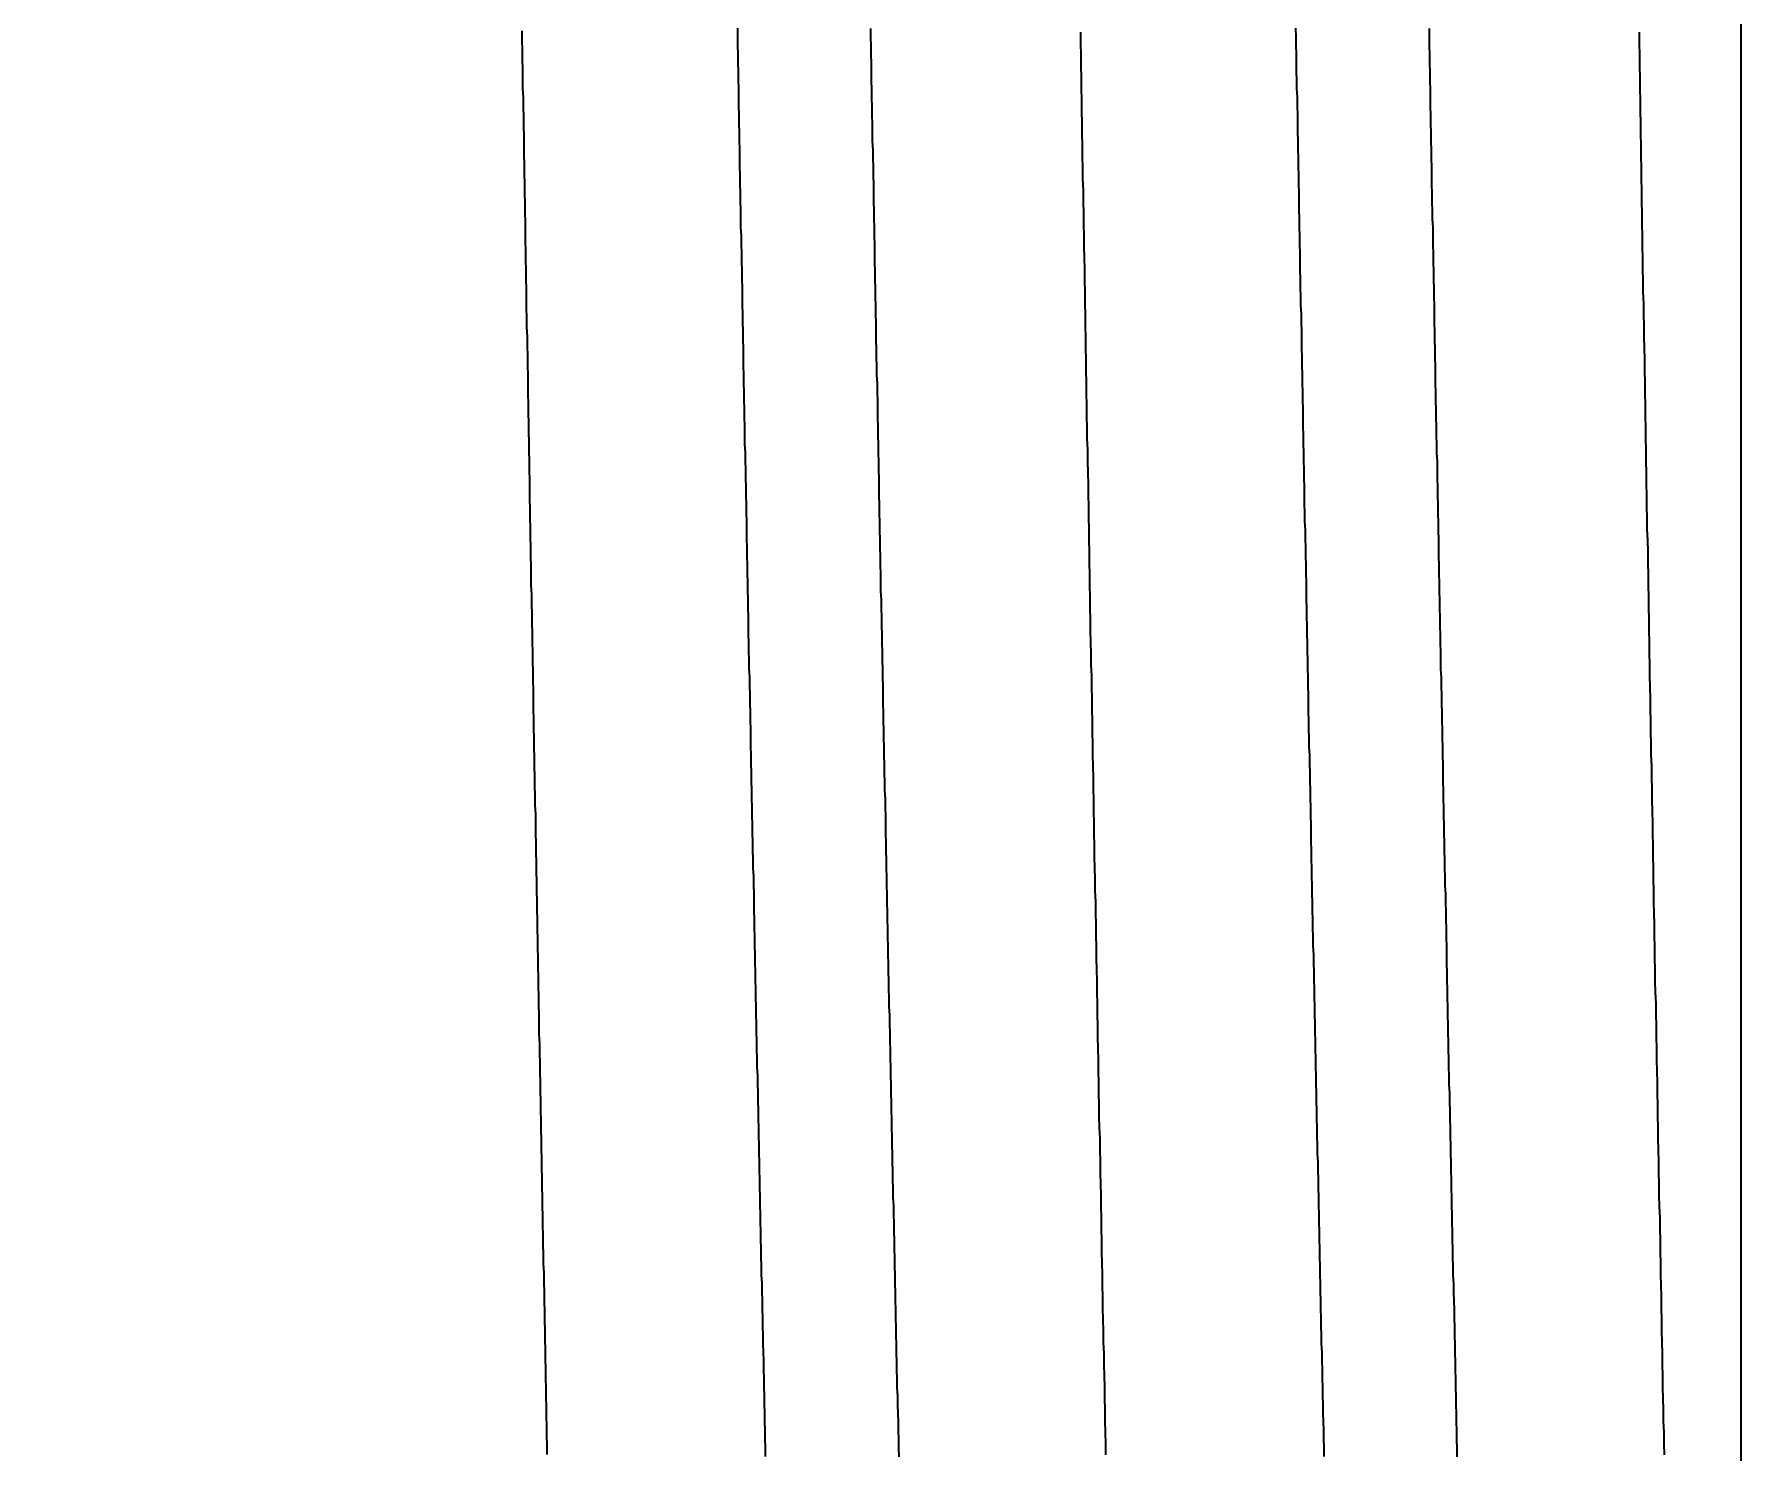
# Model space of a CAD drawing. Header units: millimetres. Extents: x 0 to 3800, y -67 to 2530.
# Drawn here: x 2281.82 to 2286.525, y 1552.287 to 1556.193 of the extents above; entities that cross this region are included whole.
import ezdxf

# ---------------------------------------------------------------- set-up
doc = ezdxf.new("R2010")
doc.units = ezdxf.units.MM
doc.layers.add('내부선 및 부속', color=4, linetype='Continuous')
doc.layers.add('치수선', color=7, linetype='Continuous')
doc.styles.add('____', font='')
doc.styles.get('____').set_extended_font_data('굴림')
doc.dimstyles.new('MSADIM', dxfattribs={"dimtxt": 33, "dimasz": 17, "dimexe": 10, "dimexo": 7.5, "dimgap": 10, "dimtad": 0, "dimtih": 1, "dimtoh": 1, "dimdec": 0, "dimzin": 1, "dimdsep": 46, "dimtxsty": '____', "dimcen": 11.25, "dimadec": 0, "dimazin": 0, "dimtfac": 1, "dimtdec": 0, "dimtix": 1, "dimtmove": 0, "dimatfit": 3, "dimfxl": 1, "dimtolj": 1, "dimtzin": 1, "dimarcsym": 0})

# ---------------------------------------------------------------- blocks, each defined once
blk = doc.blocks.new('*D52')
at = {"layer": '치수선', "color": 0, "linetype": 'Continuous', "lineweight": -2, "transparency": 16777216}
for p, q in [((2932.4547, 1675.4392), (2932.4547, 1337.9392)), ((2232.4547, 1355.3142), (2232.4547, 1337.9392)), ((2249.4547, 1347.9392), (2545.3242, 1347.9392)), ((2915.4547, 1347.9392), (2619.5852, 1347.9392))]:
    blk.add_line(p, q, dxfattribs=at)
at = {"layer": '치수선', "color": 0, "linetype": 'Continuous', "transparency": 16777216}
for points in [[(2249.4547, 1350.7725), (2249.4547, 1345.1059), (2232.4547, 1347.9392)], [(2915.4547, 1350.7725), (2915.4547, 1345.1059), (2932.4547, 1347.9392)]]:
    blk.add_solid(points, dxfattribs=at)
at = {"layer": '치수선', "color": 0, "linetype": 'Continuous', "transparency": 16777216, "insert": (2582.4547, 1347.9392), "char_height": 25, "attachment_point": 5, "style": '____'}
blk.add_mtext('\\A1;700', dxfattribs=at)

msp = doc.modelspace()

# ---------------------------------------------------------------- linework, layer by layer
at = {"layer": '내부선 및 부속', "linetype": 'Continuous'}
msp.add_line((2286.5254, 1581.2835), (2286.5254, 1544.595), dxfattribs=at)
at = {"layer": '내부선 및 부속', "linetype": 'Continuous', "flags": 128}
for points in [[(2283.1646, 1556.2022), (2283.1646, 1556.1762), (2283.1656, 1556.1502), (2283.1656, 1556.1232), (2283.1666, 1556.0972), (2283.1666, 1556.0712), (2283.1666, 1556.0442), (2283.1676, 1556.0182), (2283.1676, 1555.9922), (2283.1686, 1555.9652), (2283.1686, 1555.9392), (2283.1696, 1555.9132), (2283.1696, 1555.8862), (2283.1696, 1555.8602), (2283.1706, 1555.8342), (2283.1706, 1555.8072), (2283.1716, 1555.7812), (2283.1716, 1555.7542), (2283.1726, 1555.7282), (2283.1726, 1555.7022), (2283.1736, 1555.6752), (2283.1736, 1555.6492), (2283.1736, 1555.6492), (2283.1736, 1555.6232), (2283.1746, 1555.5962), (2283.1746, 1555.5702), (2283.1756, 1555.5442), (2283.1756, 1555.5172), (2283.1766, 1555.4912), (2283.1766, 1555.4652), (2283.1766, 1555.4382), (2283.1776, 1555.4122), (2283.1776, 1555.3862), (2283.1786, 1555.3592), (2283.1786, 1555.3332), (2283.1796, 1555.3072), (2283.1796, 1555.2802), (2283.1806, 1555.2542), (2283.1806, 1555.2282), (2283.1806, 1555.2012), (2283.1816, 1555.1752), (2283.1816, 1555.1482), (2283.1826, 1555.1222), (2283.1826, 1555.0962), (2283.1836, 1555.0692), (2283.1836, 1555.0432), (2283.1846, 1555.0172), (2283.1846, 1554.9902), (2283.1856, 1554.9642), (2283.1856, 1554.9382), (2283.1856, 1554.9112), (2283.1866, 1554.8852), (2283.1866, 1554.8592), (2283.1876, 1554.8322), (2283.1876, 1554.8062), (2283.1886, 1554.7802), (2283.1886, 1554.7532), (2283.1896, 1554.7272), (2283.1896, 1554.7012), (2283.1896, 1554.6742), (2283.1906, 1554.6482), (2283.1906, 1554.6222), (2283.1916, 1554.5952), (2283.1916, 1554.5692), (2283.1926, 1554.5422), (2283.1926, 1554.5162), (2283.1936, 1554.4902), (2283.1936, 1554.4632), (2283.1946, 1554.4372), (2283.1946, 1554.4112), (2283.1956, 1554.3842), (2283.1956, 1554.3582), (2283.1956, 1554.3322), (2283.1966, 1554.3052), (2283.1966, 1554.2792), (2283.1976, 1554.2532), (2283.1976, 1554.2262), (2283.1986, 1554.2002), (2283.1986, 1554.1742), (2283.1996, 1554.1472), (2283.1996, 1554.1212), (2283.2006, 1554.0952), (2283.2006, 1554.0682), (2283.2016, 1554.0422), (2283.2016, 1554.0162), (2283.2016, 1553.9892), (2283.2026, 1553.9632), (2283.2026, 1553.9372), (2283.2036, 1553.9102), (2283.2036, 1553.8842), (2283.2046, 1553.8572), (2283.2046, 1553.8312), (2283.2056, 1553.8052), (2283.2056, 1553.7782), (2283.2066, 1553.7522), (2283.2066, 1553.7262), (2283.2076, 1553.6992), (2283.2076, 1553.6732), (2283.2086, 1553.6472), (2283.2086, 1553.6202), (2283.2096, 1553.5942), (2283.2096, 1553.5682), (2283.2106, 1553.5412), (2283.2106, 1553.5152), (2283.2116, 1553.4892), (2283.2116, 1553.4622), (2283.2116, 1553.4362), (2283.2126, 1553.4102), (2283.2126, 1553.3832), (2283.2136, 1553.3572), (2283.2136, 1553.3312), (2283.2146, 1553.3042), (2283.2146, 1553.2782), (2283.2156, 1553.2522), (2283.2156, 1553.2252), (2283.2166, 1553.1992), (2283.2166, 1553.1722), (2283.2176, 1553.1462), (2283.2176, 1553.1202), (2283.2186, 1553.0932), (2283.2186, 1553.0672), (2283.2196, 1553.0412), (2283.2196, 1553.0142), (2283.2196, 1553.0142), (2283.2206, 1552.9882), (2283.2206, 1552.9622), (2283.2216, 1552.9352), (2283.2216, 1552.9092), (2283.2226, 1552.8832), (2283.2226, 1552.8562), (2283.2236, 1552.8302), (2283.2236, 1552.8042), (2283.2246, 1552.7772), (2283.2246, 1552.7512), (2283.2256, 1552.7252), (2283.2256, 1552.6982), (2283.2266, 1552.6722), (2283.2266, 1552.6462), (2283.2276, 1552.6192), (2283.2276, 1552.5932), (2283.2286, 1552.5672), (2283.2286, 1552.5402), (2283.2296, 1552.5142), (2283.2296, 1552.4872), (2283.2306, 1552.4612), (2283.2306, 1552.4352), (2283.2316, 1552.4082), (2283.2316, 1552.3822), (2283.2326, 1552.3562), (2283.2326, 1552.3292), (2283.2336, 1552.3032), (2283.2336, 1552.2772)], [(2283.8366, 1552.2722), (2283.8366, 1552.2962), (2283.8356, 1552.3202), (2283.8356, 1552.3442), (2283.8346, 1552.3682), (2283.8346, 1552.3922), (2283.8336, 1552.4162), (2283.8336, 1552.4392), (2283.8336, 1552.4392), (2283.8326, 1552.4632), (2283.8326, 1552.4872), (2283.8316, 1552.5112), (2283.8316, 1552.5352), (2283.8306, 1552.5592), (2283.8296, 1552.5832), (2283.8296, 1552.6062), (2283.8286, 1552.6302), (2283.8286, 1552.6542), (2283.8276, 1552.6782), (2283.8276, 1552.7022), (2283.8266, 1552.7262), (2283.8266, 1552.7502), (2283.8256, 1552.7732), (2283.8256, 1552.7972), (2283.8246, 1552.8212), (2283.8246, 1552.8452), (2283.8236, 1552.8692), (2283.8236, 1552.8932), (2283.8226, 1552.9172), (2283.8226, 1552.9402), (2283.8216, 1552.9642), (2283.8216, 1552.9882), (2283.8206, 1553.0122), (2283.8206, 1553.0362), (2283.8196, 1553.0602), (2283.8196, 1553.0842), (2283.8186, 1553.1082), (2283.8186, 1553.1312), (2283.8176, 1553.1552), (2283.8176, 1553.1792), (2283.8166, 1553.2032), (2283.8166, 1553.2272), (2283.8156, 1553.2512), (2283.8156, 1553.2752), (2283.8146, 1553.2982), (2283.8146, 1553.3222), (2283.8136, 1553.3462), (2283.8136, 1553.3702), (2283.8126, 1553.3942), (2283.8126, 1553.4182), (2283.8116, 1553.4422), (2283.8116, 1553.4652), (2283.8106, 1553.4892), (2283.8106, 1553.5132), (2283.8096, 1553.5372), (2283.8096, 1553.5612), (2283.8086, 1553.5852), (2283.8086, 1553.6092), (2283.8076, 1553.6332), (2283.8076, 1553.6562), (2283.8066, 1553.6802), (2283.8066, 1553.7042), (2283.8056, 1553.7282), (2283.8056, 1553.7522), (2283.8046, 1553.7762), (2283.8046, 1553.8002), (2283.8046, 1553.8232), (2283.8036, 1553.8472), (2283.8036, 1553.8712), (2283.8026, 1553.8952), (2283.8026, 1553.9192), (2283.8016, 1553.9432), (2283.8016, 1553.9672), (2283.8006, 1553.9902), (2283.8006, 1554.0142), (2283.7996, 1554.0382), (2283.7996, 1554.0622), (2283.7986, 1554.0862), (2283.7986, 1554.1102), (2283.7976, 1554.1342), (2283.7976, 1554.1572), (2283.7966, 1554.1812), (2283.7966, 1554.2052), (2283.7956, 1554.2292), (2283.7956, 1554.2532), (2283.7956, 1554.2772), (2283.7946, 1554.3012), (2283.7946, 1554.3252), (2283.7936, 1554.3482), (2283.7936, 1554.3722), (2283.7926, 1554.3962), (2283.7926, 1554.4202), (2283.7916, 1554.4442), (2283.7916, 1554.4682), (2283.7906, 1554.4922), (2283.7906, 1554.5152), (2283.7896, 1554.5392), (2283.7896, 1554.5632), (2283.7896, 1554.5872), (2283.7886, 1554.6112), (2283.7886, 1554.6352), (2283.7876, 1554.6592), (2283.7876, 1554.6822), (2283.7866, 1554.7062), (2283.7866, 1554.7302), (2283.7856, 1554.7542), (2283.7856, 1554.7782), (2283.7846, 1554.8022), (2283.7846, 1554.8262), (2283.7846, 1554.8262), (2283.7846, 1554.8502), (2283.7836, 1554.8732), (2283.7836, 1554.8972), (2283.7826, 1554.9212), (2283.7826, 1554.9452), (2283.7816, 1554.9692), (2283.7816, 1554.9932), (2283.7806, 1555.0172), (2283.7806, 1555.0402), (2283.7796, 1555.0642), (2283.7796, 1555.0882), (2283.7796, 1555.1122), (2283.7786, 1555.1362), (2283.7786, 1555.1602), (2283.7776, 1555.1842), (2283.7776, 1555.2072), (2283.7766, 1555.2312), (2283.7766, 1555.2552), (2283.7756, 1555.2792), (2283.7756, 1555.3032), (2283.7756, 1555.3272), (2283.7746, 1555.3512), (2283.7746, 1555.3752), (2283.7736, 1555.3982), (2283.7736, 1555.4222), (2283.7726, 1555.4462), (2283.7726, 1555.4702), (2283.7726, 1555.4942), (2283.7716, 1555.5182), (2283.7716, 1555.5422), (2283.7706, 1555.5652), (2283.7706, 1555.5892), (2283.7696, 1555.6132), (2283.7696, 1555.6372), (2283.7686, 1555.6612), (2283.7686, 1555.6852), (2283.7686, 1555.7092), (2283.7676, 1555.7332), (2283.7676, 1555.7562), (2283.7666, 1555.7802), (2283.7666, 1555.8042), (2283.7656, 1555.8282), (2283.7656, 1555.8522), (2283.7656, 1555.8762), (2283.7646, 1555.9002), (2283.7646, 1555.9232), (2283.7636, 1555.9472), (2283.7636, 1555.9712), (2283.7626, 1555.9952), (2283.7626, 1556.0192), (2283.7626, 1556.0432), (2283.7616, 1556.0672), (2283.7616, 1556.0902), (2283.7606, 1556.1142), (2283.7606, 1556.1382), (2283.7596, 1556.1622), (2283.7596, 1556.1862), (2283.7596, 1556.2102)], [(2284.2046, 1552.2712), (2284.2036, 1552.2952), (2284.2036, 1552.3192), (2284.2026, 1552.3432), (2284.2026, 1552.3672), (2284.2016, 1552.3902), (2284.2006, 1552.4142), (2284.2006, 1552.4382), (2284.1996, 1552.4622), (2284.1996, 1552.4622), (2284.1996, 1552.4862), (2284.1986, 1552.5102), (2284.1986, 1552.5342), (2284.1976, 1552.5572), (2284.1976, 1552.5812), (2284.1966, 1552.6052), (2284.1966, 1552.6292), (2284.1956, 1552.6532), (2284.1956, 1552.6772), (2284.1946, 1552.7012), (2284.1946, 1552.7242), (2284.1936, 1552.7482), (2284.1936, 1552.7722), (2284.1926, 1552.7962), (2284.1926, 1552.8202), (2284.1916, 1552.8442), (2284.1916, 1552.8682), (2284.1906, 1552.8922), (2284.1906, 1552.9152), (2284.1896, 1552.9392), (2284.1896, 1552.9632), (2284.1886, 1552.9872), (2284.1886, 1553.0112), (2284.1876, 1553.0352), (2284.1876, 1553.0592), (2284.1866, 1553.0822), (2284.1866, 1553.1062), (2284.1856, 1553.1302), (2284.1856, 1553.1542), (2284.1846, 1553.1782), (2284.1846, 1553.2022), (2284.1836, 1553.2262), (2284.1836, 1553.2492), (2284.1826, 1553.2732), (2284.1826, 1553.2972), (2284.1816, 1553.3212), (2284.1816, 1553.3452), (2284.1806, 1553.3692), (2284.1806, 1553.3932), (2284.1796, 1553.4172), (2284.1796, 1553.4402), (2284.1786, 1553.4642), (2284.1786, 1553.4882), (2284.1776, 1553.5122), (2284.1776, 1553.5362), (2284.1766, 1553.5602), (2284.1766, 1553.5842), (2284.1756, 1553.6072), (2284.1756, 1553.6312), (2284.1746, 1553.6552), (2284.1746, 1553.6792), (2284.1736, 1553.7032), (2284.1736, 1553.7272), (2284.1726, 1553.7512), (2284.1726, 1553.7742), (2284.1716, 1553.7982), (2284.1716, 1553.8222), (2284.1706, 1553.8462), (2284.1706, 1553.8702), (2284.1696, 1553.8942), (2284.1696, 1553.9182), (2284.1686, 1553.9412), (2284.1686, 1553.9652), (2284.1676, 1553.9892), (2284.1676, 1554.0132), (2284.1676, 1554.0372), (2284.1666, 1554.0612), (2284.1666, 1554.0852), (2284.1656, 1554.1092), (2284.1656, 1554.1322), (2284.1646, 1554.1562), (2284.1646, 1554.1802), (2284.1636, 1554.2042), (2284.1636, 1554.2282), (2284.1626, 1554.2522), (2284.1626, 1554.2762), (2284.1616, 1554.2992), (2284.1616, 1554.3232), (2284.1606, 1554.3472), (2284.1606, 1554.3712), (2284.1606, 1554.3952), (2284.1596, 1554.4192), (2284.1596, 1554.4432), (2284.1586, 1554.4662), (2284.1586, 1554.4902), (2284.1576, 1554.5142), (2284.1576, 1554.5382), (2284.1566, 1554.5622), (2284.1566, 1554.5862), (2284.1556, 1554.6102), (2284.1556, 1554.6342), (2284.1546, 1554.6572), (2284.1546, 1554.6812), (2284.1546, 1554.7052), (2284.1536, 1554.7292), (2284.1536, 1554.7532), (2284.1526, 1554.7772), (2284.1526, 1554.8012), (2284.1516, 1554.8242), (2284.1516, 1554.8482), (2284.1516, 1554.8482), (2284.1506, 1554.8722), (2284.1506, 1554.8962), (2284.1496, 1554.9202), (2284.1496, 1554.9442), (2284.1496, 1554.9682), (2284.1486, 1554.9912), (2284.1486, 1555.0152), (2284.1476, 1555.0392), (2284.1476, 1555.0632), (2284.1466, 1555.0872), (2284.1466, 1555.1112), (2284.1456, 1555.1352), (2284.1456, 1555.1592), (2284.1456, 1555.1822), (2284.1446, 1555.2062), (2284.1446, 1555.2302), (2284.1436, 1555.2542), (2284.1436, 1555.2782), (2284.1426, 1555.3022), (2284.1426, 1555.3262), (2284.1416, 1555.3492), (2284.1416, 1555.3732), (2284.1416, 1555.3972), (2284.1406, 1555.4212), (2284.1406, 1555.4452), (2284.1396, 1555.4692), (2284.1396, 1555.4932), (2284.1386, 1555.5162), (2284.1386, 1555.5402), (2284.1376, 1555.5642), (2284.1376, 1555.5882), (2284.1376, 1555.6122), (2284.1366, 1555.6362), (2284.1366, 1555.6602), (2284.1356, 1555.6842), (2284.1356, 1555.7072), (2284.1346, 1555.7312), (2284.1346, 1555.7552), (2284.1346, 1555.7792), (2284.1336, 1555.8032), (2284.1336, 1555.8272), (2284.1326, 1555.8512), (2284.1326, 1555.8742), (2284.1316, 1555.8982), (2284.1316, 1555.9222), (2284.1316, 1555.9462), (2284.1306, 1555.9702), (2284.1306, 1555.9942), (2284.1296, 1556.0182), (2284.1296, 1556.0412), (2284.1286, 1556.0652), (2284.1286, 1556.0892), (2284.1286, 1556.1132), (2284.1276, 1556.1372), (2284.1276, 1556.1612), (2284.1266, 1556.1852), (2284.1266, 1556.2092)], [(2284.7046, 1556.1992), (2284.7046, 1556.1672), (2284.7056, 1556.1362), (2284.7056, 1556.1052), (2284.7066, 1556.0742), (2284.7066, 1556.0432), (2284.7076, 1556.0122), (2284.7076, 1555.9812), (2284.7086, 1555.9492), (2284.7086, 1555.9182), (2284.7096, 1555.8872), (2284.7096, 1555.8562), (2284.7106, 1555.8252), (2284.7106, 1555.7942), (2284.7116, 1555.7632), (2284.7116, 1555.7322), (2284.7126, 1555.7002), (2284.7126, 1555.6692), (2284.7136, 1555.6382), (2284.7136, 1555.6072), (2284.7146, 1555.5762), (2284.7156, 1555.5452), (2284.7156, 1555.5142), (2284.7166, 1555.4832), (2284.7166, 1555.4512), (2284.7176, 1555.4202), (2284.7176, 1555.3892), (2284.7186, 1555.3582), (2284.7186, 1555.3272), (2284.7196, 1555.2962), (2284.7196, 1555.2652), (2284.7206, 1555.2332), (2284.7206, 1555.2022), (2284.7216, 1555.1712), (2284.7216, 1555.1402), (2284.7226, 1555.1092), (2284.7226, 1555.0782), (2284.7236, 1555.0472), (2284.7236, 1555.0162), (2284.7246, 1554.9842), (2284.7256, 1554.9532), (2284.7256, 1554.9222), (2284.7266, 1554.8912), (2284.7266, 1554.8602), (2284.7276, 1554.8292), (2284.7276, 1554.7982), (2284.7286, 1554.7662), (2284.7286, 1554.7352), (2284.7296, 1554.7042), (2284.7296, 1554.6732), (2284.7306, 1554.6422), (2284.7306, 1554.6112), (2284.7316, 1554.5802), (2284.7316, 1554.5492), (2284.7326, 1554.5172), (2284.7336, 1554.4862), (2284.7336, 1554.4552), (2284.7336, 1554.4552), (2284.7346, 1554.4242), (2284.7346, 1554.3932), (2284.7356, 1554.3622), (2284.7356, 1554.3312), (2284.7366, 1554.2992), (2284.7366, 1554.2682), (2284.7376, 1554.2372), (2284.7376, 1554.2062), (2284.7386, 1554.1752), (2284.7396, 1554.1442), (2284.7396, 1554.1132), (2284.7406, 1554.0822), (2284.7406, 1554.0502), (2284.7416, 1554.0192), (2284.7416, 1553.9882), (2284.7426, 1553.9572), (2284.7426, 1553.9262), (2284.7436, 1553.8952), (2284.7446, 1553.8642), (2284.7446, 1553.8322), (2284.7456, 1553.8012), (2284.7456, 1553.7702), (2284.7466, 1553.7392), (2284.7466, 1553.7082), (2284.7476, 1553.6772), (2284.7476, 1553.6462), (2284.7486, 1553.6152), (2284.7496, 1553.5832), (2284.7496, 1553.5522), (2284.7506, 1553.5212), (2284.7506, 1553.4902), (2284.7516, 1553.4592), (2284.7516, 1553.4282), (2284.7526, 1553.3972), (2284.7536, 1553.3652), (2284.7536, 1553.3342), (2284.7546, 1553.3032), (2284.7546, 1553.2722), (2284.7556, 1553.2412), (2284.7556, 1553.2102), (2284.7566, 1553.1792), (2284.7576, 1553.1482), (2284.7576, 1553.1162), (2284.7586, 1553.0852), (2284.7586, 1553.0542), (2284.7596, 1553.0232), (2284.7606, 1552.9922), (2284.7606, 1552.9612), (2284.7616, 1552.9302), (2284.7616, 1552.8992), (2284.7626, 1552.8672), (2284.7626, 1552.8362), (2284.7636, 1552.8052), (2284.7646, 1552.7742), (2284.7646, 1552.7432), (2284.7656, 1552.7122), (2284.7656, 1552.6812), (2284.7666, 1552.6492), (2284.7676, 1552.6182), (2284.7676, 1552.5872), (2284.7686, 1552.5562), (2284.7686, 1552.5252), (2284.7696, 1552.4942), (2284.7706, 1552.4632), (2284.7706, 1552.4322), (2284.7716, 1552.4002), (2284.7716, 1552.3692), (2284.7726, 1552.3382), (2284.7736, 1552.3072), (2284.7736, 1552.2762)], [(2285.3766, 1552.2722), (2285.3766, 1552.2962), (2285.3756, 1552.3202), (2285.3756, 1552.3442), (2285.3746, 1552.3682), (2285.3736, 1552.3922), (2285.3736, 1552.4152), (2285.3726, 1552.4392), (2285.3726, 1552.4392), (2285.3726, 1552.4632), (2285.3716, 1552.4872), (2285.3716, 1552.5112), (2285.3706, 1552.5352), (2285.3706, 1552.5592), (2285.3696, 1552.5832), (2285.3696, 1552.6062), (2285.3686, 1552.6302), (2285.3686, 1552.6542), (2285.3676, 1552.6782), (2285.3676, 1552.7022), (2285.3666, 1552.7262), (2285.3666, 1552.7502), (2285.3656, 1552.7732), (2285.3656, 1552.7972), (2285.3646, 1552.8212), (2285.3646, 1552.8452), (2285.3636, 1552.8692), (2285.3636, 1552.8932), (2285.3626, 1552.9172), (2285.3626, 1552.9402), (2285.3616, 1552.9642), (2285.3616, 1552.9882), (2285.3606, 1553.0122), (2285.3606, 1553.0362), (2285.3596, 1553.0602), (2285.3596, 1553.0842), (2285.3586, 1553.1072), (2285.3586, 1553.1312), (2285.3576, 1553.1552), (2285.3576, 1553.1792), (2285.3566, 1553.2032), (2285.3566, 1553.2272), (2285.3556, 1553.2512), (2285.3556, 1553.2752), (2285.3546, 1553.2982), (2285.3546, 1553.3222), (2285.3536, 1553.3462), (2285.3536, 1553.3702), (2285.3526, 1553.3942), (2285.3526, 1553.4182), (2285.3516, 1553.4422), (2285.3516, 1553.4652), (2285.3506, 1553.4892), (2285.3506, 1553.5132), (2285.3496, 1553.5372), (2285.3496, 1553.5612), (2285.3486, 1553.5852), (2285.3486, 1553.6092), (2285.3476, 1553.6322), (2285.3476, 1553.6562), (2285.3466, 1553.6802), (2285.3466, 1553.7042), (2285.3456, 1553.7282), (2285.3456, 1553.7522), (2285.3446, 1553.7762), (2285.3446, 1553.8002), (2285.3436, 1553.8232), (2285.3436, 1553.8472), (2285.3426, 1553.8712), (2285.3426, 1553.8952), (2285.3416, 1553.9192), (2285.3416, 1553.9432), (2285.3406, 1553.9672), (2285.3406, 1553.9902), (2285.3406, 1554.0142), (2285.3396, 1554.0382), (2285.3396, 1554.0622), (2285.3386, 1554.0862), (2285.3386, 1554.1102), (2285.3376, 1554.1342), (2285.3376, 1554.1572), (2285.3366, 1554.1812), (2285.3366, 1554.2052), (2285.3356, 1554.2292), (2285.3356, 1554.2532), (2285.3346, 1554.2772), (2285.3346, 1554.3012), (2285.3336, 1554.3252), (2285.3336, 1554.3482), (2285.3336, 1554.3722), (2285.3326, 1554.3962), (2285.3326, 1554.4202), (2285.3316, 1554.4442), (2285.3316, 1554.4682), (2285.3306, 1554.4922), (2285.3306, 1554.5152), (2285.3296, 1554.5392), (2285.3296, 1554.5632), (2285.3286, 1554.5872), (2285.3286, 1554.6112), (2285.3276, 1554.6352), (2285.3276, 1554.6592), (2285.3276, 1554.6822), (2285.3266, 1554.7062), (2285.3266, 1554.7302), (2285.3256, 1554.7542), (2285.3256, 1554.7782), (2285.3246, 1554.8022), (2285.3246, 1554.8262), (2285.3246, 1554.8262), (2285.3236, 1554.8502), (2285.3236, 1554.8732), (2285.3226, 1554.8972), (2285.3226, 1554.9212), (2285.3226, 1554.9452), (2285.3216, 1554.9692), (2285.3216, 1554.9932), (2285.3206, 1555.0172), (2285.3206, 1555.0402), (2285.3196, 1555.0642), (2285.3196, 1555.0882), (2285.3186, 1555.1122), (2285.3186, 1555.1362), (2285.3186, 1555.1602), (2285.3176, 1555.1842), (2285.3176, 1555.2072), (2285.3166, 1555.2312), (2285.3166, 1555.2552), (2285.3156, 1555.2792), (2285.3156, 1555.3032), (2285.3146, 1555.3272), (2285.3146, 1555.3512), (2285.3146, 1555.3752), (2285.3136, 1555.3982), (2285.3136, 1555.4222), (2285.3126, 1555.4462), (2285.3126, 1555.4702), (2285.3116, 1555.4942), (2285.3116, 1555.5182), (2285.3106, 1555.5422), (2285.3106, 1555.5652), (2285.3106, 1555.5892), (2285.3096, 1555.6132), (2285.3096, 1555.6372), (2285.3086, 1555.6612), (2285.3086, 1555.6852), (2285.3076, 1555.7092), (2285.3076, 1555.7322), (2285.3076, 1555.7562), (2285.3066, 1555.7802), (2285.3066, 1555.8042), (2285.3056, 1555.8282), (2285.3056, 1555.8522), (2285.3046, 1555.8762), (2285.3046, 1555.9002), (2285.3036, 1555.9232), (2285.3036, 1555.9472), (2285.3036, 1555.9712), (2285.3026, 1555.9952), (2285.3026, 1556.0192), (2285.3016, 1556.0432), (2285.3016, 1556.0672), (2285.3006, 1556.0902), (2285.3006, 1556.1142), (2285.3006, 1556.1382), (2285.2996, 1556.1622), (2285.2996, 1556.1862), (2285.2986, 1556.2102)], [(2285.7436, 1552.2712), (2285.7436, 1552.2952), (2285.7426, 1552.3192), (2285.7426, 1552.3432), (2285.7416, 1552.3672), (2285.7416, 1552.3902), (2285.7406, 1552.4142), (2285.7406, 1552.4382), (2285.7396, 1552.4622), (2285.7396, 1552.4622), (2285.7396, 1552.4862), (2285.7386, 1552.5102), (2285.7386, 1552.5342), (2285.7376, 1552.5572), (2285.7376, 1552.5812), (2285.7366, 1552.6052), (2285.7366, 1552.6292), (2285.7356, 1552.6532), (2285.7356, 1552.6772), (2285.7346, 1552.7012), (2285.7336, 1552.7242), (2285.7336, 1552.7482), (2285.7326, 1552.7722), (2285.7326, 1552.7962), (2285.7316, 1552.8202), (2285.7316, 1552.8442), (2285.7306, 1552.8682), (2285.7306, 1552.8922), (2285.7296, 1552.9152), (2285.7296, 1552.9392), (2285.7286, 1552.9632), (2285.7286, 1552.9872), (2285.7276, 1553.0112), (2285.7276, 1553.0352), (2285.7266, 1553.0592), (2285.7266, 1553.0822), (2285.7256, 1553.1062), (2285.7256, 1553.1302), (2285.7246, 1553.1542), (2285.7246, 1553.1782), (2285.7236, 1553.2022), (2285.7236, 1553.2262), (2285.7226, 1553.2492), (2285.7226, 1553.2732), (2285.7216, 1553.2972), (2285.7216, 1553.3212), (2285.7206, 1553.3452), (2285.7206, 1553.3692), (2285.7196, 1553.3932), (2285.7196, 1553.4162), (2285.7186, 1553.4402), (2285.7186, 1553.4642), (2285.7176, 1553.4882), (2285.7176, 1553.5122), (2285.7166, 1553.5362), (2285.7166, 1553.5602), (2285.7156, 1553.5842), (2285.7156, 1553.6072), (2285.7146, 1553.6312), (2285.7146, 1553.6552), (2285.7146, 1553.6792), (2285.7136, 1553.7032), (2285.7136, 1553.7272), (2285.7126, 1553.7512), (2285.7126, 1553.7742), (2285.7116, 1553.7982), (2285.7116, 1553.8222), (2285.7106, 1553.8462), (2285.7106, 1553.8702), (2285.7096, 1553.8942), (2285.7096, 1553.9182), (2285.7086, 1553.9412), (2285.7086, 1553.9652), (2285.7076, 1553.9892), (2285.7076, 1554.0132), (2285.7066, 1554.0372), (2285.7066, 1554.0612), (2285.7056, 1554.0852), (2285.7056, 1554.1092), (2285.7046, 1554.1322), (2285.7046, 1554.1562), (2285.7046, 1554.1802), (2285.7036, 1554.2042), (2285.7036, 1554.2282), (2285.7026, 1554.2522), (2285.7026, 1554.2762), (2285.7016, 1554.2992), (2285.7016, 1554.3232), (2285.7006, 1554.3472), (2285.7006, 1554.3712), (2285.6996, 1554.3952), (2285.6996, 1554.4192), (2285.6986, 1554.4432), (2285.6986, 1554.4662), (2285.6986, 1554.4902), (2285.6976, 1554.5142), (2285.6976, 1554.5382), (2285.6966, 1554.5622), (2285.6966, 1554.5862), (2285.6956, 1554.6102), (2285.6956, 1554.6342), (2285.6946, 1554.6572), (2285.6946, 1554.6812), (2285.6936, 1554.7052), (2285.6936, 1554.7292), (2285.6926, 1554.7532), (2285.6926, 1554.7772), (2285.6926, 1554.8012), (2285.6916, 1554.8242), (2285.6916, 1554.8482), (2285.6916, 1554.8482), (2285.6906, 1554.8722), (2285.6906, 1554.8962), (2285.6896, 1554.9202), (2285.6896, 1554.9442), (2285.6886, 1554.9682), (2285.6886, 1554.9912), (2285.6886, 1555.0152), (2285.6876, 1555.0392), (2285.6876, 1555.0632), (2285.6866, 1555.0872), (2285.6866, 1555.1112), (2285.6856, 1555.1352), (2285.6856, 1555.1592), (2285.6846, 1555.1822), (2285.6846, 1555.2062), (2285.6836, 1555.2302), (2285.6836, 1555.2542), (2285.6836, 1555.2782), (2285.6826, 1555.3022), (2285.6826, 1555.3262), (2285.6816, 1555.3492), (2285.6816, 1555.3732), (2285.6806, 1555.3972), (2285.6806, 1555.4212), (2285.6806, 1555.4452), (2285.6796, 1555.4692), (2285.6796, 1555.4932), (2285.6786, 1555.5162), (2285.6786, 1555.5402), (2285.6776, 1555.5642), (2285.6776, 1555.5882), (2285.6766, 1555.6122), (2285.6766, 1555.6362), (2285.6766, 1555.6602), (2285.6756, 1555.6842), (2285.6756, 1555.7072), (2285.6746, 1555.7312), (2285.6746, 1555.7552), (2285.6736, 1555.7792), (2285.6736, 1555.8032), (2285.6736, 1555.8272), (2285.6726, 1555.8512), (2285.6726, 1555.8742), (2285.6716, 1555.8982), (2285.6716, 1555.9222), (2285.6706, 1555.9462), (2285.6706, 1555.9702), (2285.6696, 1555.9942), (2285.6696, 1556.0182), (2285.6696, 1556.0412), (2285.6686, 1556.0652), (2285.6686, 1556.0892), (2285.6676, 1556.1132), (2285.6676, 1556.1372), (2285.6666, 1556.1612), (2285.6666, 1556.1852), (2285.6666, 1556.2092)], [(2286.2446, 1556.1992), (2286.2446, 1556.1672), (2286.2456, 1556.1362), (2286.2456, 1556.1052), (2286.2466, 1556.0742), (2286.2466, 1556.0432), (2286.2476, 1556.0122), (2286.2476, 1555.9812), (2286.2486, 1555.9492), (2286.2486, 1555.9182), (2286.2496, 1555.8872), (2286.2496, 1555.8562), (2286.2506, 1555.8252), (2286.2506, 1555.7942), (2286.2516, 1555.7632), (2286.2516, 1555.7322), (2286.2526, 1555.7002), (2286.2526, 1555.6692), (2286.2536, 1555.6382), (2286.2536, 1555.6072), (2286.2546, 1555.5762), (2286.2546, 1555.5452), (2286.2556, 1555.5142), (2286.2556, 1555.4832), (2286.2566, 1555.4512), (2286.2566, 1555.4202), (2286.2576, 1555.3892), (2286.2576, 1555.3582), (2286.2586, 1555.3272), (2286.2596, 1555.2962), (2286.2596, 1555.2652), (2286.2606, 1555.2332), (2286.2606, 1555.2022), (2286.2616, 1555.1712), (2286.2616, 1555.1402), (2286.2626, 1555.1092), (2286.2626, 1555.0782), (2286.2636, 1555.0472), (2286.2636, 1555.0162), (2286.2646, 1554.9842), (2286.2646, 1554.9532), (2286.2656, 1554.9222), (2286.2656, 1554.8912), (2286.2666, 1554.8602), (2286.2666, 1554.8292), (2286.2676, 1554.7982), (2286.2686, 1554.7662), (2286.2686, 1554.7352), (2286.2696, 1554.7042), (2286.2696, 1554.6732), (2286.2706, 1554.6422), (2286.2706, 1554.6112), (2286.2716, 1554.5802), (2286.2716, 1554.5492), (2286.2726, 1554.5172), (2286.2726, 1554.4862), (2286.2736, 1554.4552), (2286.2736, 1554.4552), (2286.2736, 1554.4242), (2286.2746, 1554.3932), (2286.2756, 1554.3622), (2286.2756, 1554.3312), (2286.2766, 1554.2992), (2286.2766, 1554.2682), (2286.2776, 1554.2372), (2286.2776, 1554.2062), (2286.2786, 1554.1752), (2286.2786, 1554.1442), (2286.2796, 1554.1132), (2286.2796, 1554.0822), (2286.2806, 1554.0502), (2286.2816, 1554.0192), (2286.2816, 1553.9882), (2286.2826, 1553.9572), (2286.2826, 1553.9262), (2286.2836, 1553.8952), (2286.2836, 1553.8642), (2286.2846, 1553.8322), (2286.2846, 1553.8012), (2286.2856, 1553.7702), (2286.2866, 1553.7392), (2286.2866, 1553.7082), (2286.2876, 1553.6772), (2286.2876, 1553.6462), (2286.2886, 1553.6152), (2286.2886, 1553.5832), (2286.2896, 1553.5522), (2286.2906, 1553.5212), (2286.2906, 1553.4902), (2286.2916, 1553.4592), (2286.2916, 1553.4282), (2286.2926, 1553.3972), (2286.2926, 1553.3652), (2286.2936, 1553.3342), (2286.2946, 1553.3032), (2286.2946, 1553.2722), (2286.2956, 1553.2412), (2286.2956, 1553.2102), (2286.2966, 1553.1792), (2286.2966, 1553.1482), (2286.2976, 1553.1162), (2286.2986, 1553.0852), (2286.2986, 1553.0542), (2286.2996, 1553.0232), (2286.2996, 1552.9922), (2286.3006, 1552.9612), (2286.3016, 1552.9302), (2286.3016, 1552.8992), (2286.3026, 1552.8672), (2286.3026, 1552.8362), (2286.3036, 1552.8052), (2286.3036, 1552.7742), (2286.3046, 1552.7432), (2286.3056, 1552.7122), (2286.3056, 1552.6812), (2286.3066, 1552.6492), (2286.3066, 1552.6182), (2286.3076, 1552.5872), (2286.3086, 1552.5562), (2286.3086, 1552.5252), (2286.3096, 1552.4942), (2286.3096, 1552.4632), (2286.3106, 1552.4322), (2286.3116, 1552.4002), (2286.3116, 1552.3692), (2286.3126, 1552.3382), (2286.3126, 1552.3072), (2286.3136, 1552.2762)]]:
    msp.add_lwpolyline(points, dxfattribs=at)

# ---------------------------------------------------------------- dimensions: what is measured, and where the dimension line sits
at = {"layer": '치수선', "linetype": 'Continuous'}
dim = msp.add_linear_dim(base=(2232.4547, 1347.9392), p1=(2932.4547, 1682.9392), p2=(2232.4547, 1362.8142), dimstyle='MSADIM', override={"dimtxt": 25}, dxfattribs=at)
dim.commit()
dim.dimension.update_dxf_attribs({"geometry": '*D52', "text_midpoint": (2582.4547, 1347.9392)})

doc.saveas('drawing.dxf')
